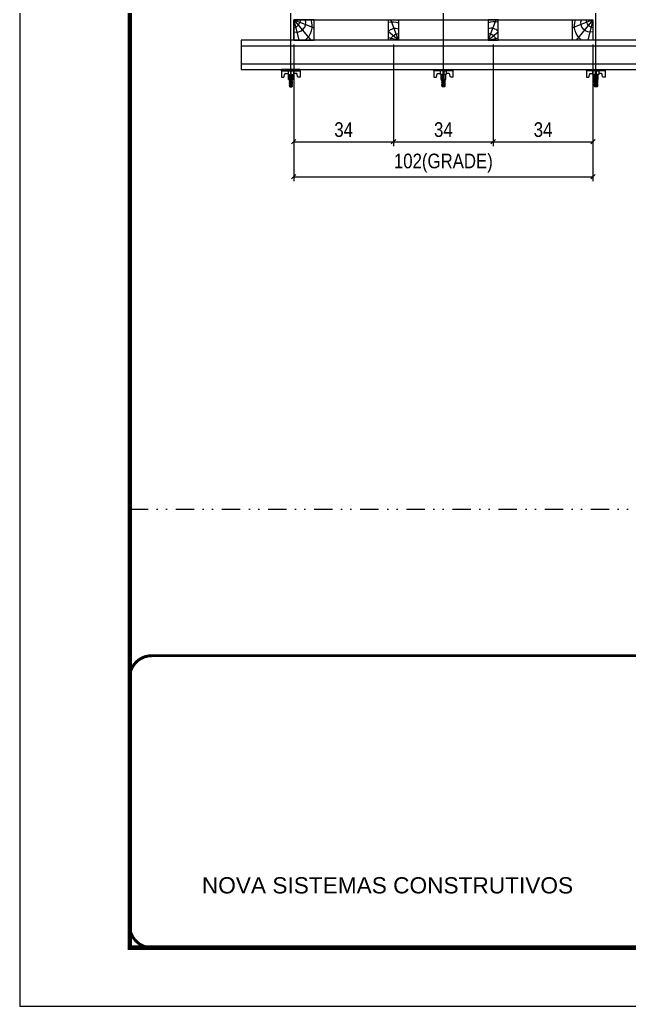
# Model space of a CAD drawing. Extents: x 14400 to 20667, y -21631 to 6985.
# Drawn here: x 14413 to 14829, y -957 to -283 of the extents above; entities that cross this region are included whole.
import ezdxf

# ---------------------------------------------------------------- set-up
doc = ezdxf.new("R2010")
doc.units = 0
for name, pattern in [('CONTINUO', [0]), ('DASHED', [0.75, 0.5, -0.25]), ('DIVIDE2', [0.625, 0.25, -0.125, 0, -0.125, 0, -0.125])]:
    doc.linetypes.add(name, pattern=pattern)
for name, color, linetype in [('COTA', 241, 'Continuous'), ('MEIO_PONT', 93, 'Continuous'), ('Nível', 160, 'Continuous')]:
    doc.layers.add(name, color=color, linetype=linetype)
for name, color, linetype, lineweight in [('Folhas', 255, 'Continuous', 9), ('Hachura', 251, 'Continuous', 9), ('Madeira', 126, 'Continuous', 18), ('Perfil Metálico', 224, 'Continuous', 18), ('SARRAFO DE PRESSAO', 251, 'DASHED', 9)]:
    doc.layers.add(name, color=color, linetype=linetype, lineweight=lineweight)
doc.styles.add('ARIAL', font='arial.ttf')
doc.styles.add('COTA TECNICA 2X', font='techl___.ttf', dxfattribs={"height": 10})
doc.dimstyles.new('SECAO PILAR', dxfattribs={"dimtxt": 10, "dimasz": 3, "dimexe": 3, "dimexo": 3, "dimgap": 3, "dimtad": 1, "dimdec": 1, "dimlfac": 0.5, "dimzin": 12, "dimdsep": 46, "dimtxsty": 'COTA TECNICA 2X', "dimblk1": 'OBLIQUE', "dimblk2": 'OBLIQUE', "dimsah": 1, "dimcen": 0.9, "dimclrd": 256, "dimclre": 256, "dimclrt": 256, "dimadec": 1, "dimazin": 3, "dimtfac": 1, "dimtdec": 1, "dimtmove": 0, "dimatfit": 3, "dimfxl": 1, "dimtolj": 1, "dimtzin": 12, "dimarcsym": 0})

# ---------------------------------------------------------------- blocks, each defined once
blk = doc.blocks.new('9999999999')
at = {"color": 30, "linetype": 'CONTINUO', "const_width": 2}
blk.add_lwpolyline([(99583.98, 34230.21), (99583.98, 34414.45, 0.414214), (99568.98, 34429.45), (98228.98, 34429.45, 0.414214), (98213.98, 34414.45), (98213.98, 34245.21, 0.414214), (98228.98, 34230.21), (99583.98, 34230.21)], format="xyb", dxfattribs=at)
at = {"layer": 'Folhas'}
blk.add_lwpolyline([(98138.98, 34190.21), (99623.98, 34190.21), (99623.98, 35240.21), (98138.98, 35240.21)], close=True, dxfattribs=at)
at = {"layer": 'Folhas', "color": 30, "const_width": 3}
blk.add_lwpolyline([(98213.98, 34230.21), (99583.98, 34230.21), (99583.98, 35200.21), (98213.98, 35200.21)], close=True, dxfattribs=at)
at = {"color": 7, "linetype": 'Continuous', "ltscale": 5, "style": 'ARIAL'}
blk.add_text('NOVA SISTEMAS CONSTRUTIVOS', height=11.0592, dxfattribs=at).set_placement((98263.19, 34267.21))
blk = doc.blocks.new('_Oblique')
at = {"color": 0, "linetype": 'ByBlock', "lineweight": -2}
blk.add_line((-0.5, -0.5), (0.5, 0.5), dxfattribs=at)
blk = doc.blocks.new('*D1216')
at = {"layer": 'COTA', "lineweight": -2, "transparency": 16777216}
for p, q in [((14600.39, -300.48), (14600.39, -393.6)), ((14804.39, -300.48), (14804.39, -393.6)), ((14600.39, -390.6), (14804.39, -390.6))]:
    blk.add_line(p, q, dxfattribs=at)
at = {"layer": 'Defpoints', "color": 0, "transparency": 16777216}
for p in [(14600.39, -297.48), (14804.39, -297.48), (14804.39, -390.6)]:
    blk.add_point(p, dxfattribs=at)
at = {"layer": 'COTA', "lineweight": -2, "transparency": 16777216, "xscale": 3, "yscale": 3, "zscale": 3, "rotation": 180}
blk.add_blockref('_Oblique', (14600.39, -390.6), dxfattribs=at)
at = {"layer": 'COTA', "lineweight": -2, "transparency": 16777216, "xscale": 3, "yscale": 3, "zscale": 3}
blk.add_blockref('_Oblique', (14804.39, -390.6), dxfattribs=at)
at = {"layer": 'COTA', "transparency": 16777216, "insert": (14702.39, -381.38), "char_height": 10, "attachment_point": 5, "style": 'COTA TECNICA 2X'}
blk.add_mtext('\\A1;102(GRADE)', dxfattribs=at)
blk = doc.blocks.new('*D1217')
at = {"layer": 'COTA', "lineweight": -2, "transparency": 16777216}
for p, q in [((14736.39, -300.48), (14736.39, -369.76)), ((14804.39, -300.48), (14804.39, -369.76)), ((14736.39, -366.76), (14804.39, -366.76))]:
    blk.add_line(p, q, dxfattribs=at)
at = {"layer": 'Defpoints', "color": 0, "transparency": 16777216}
for p in [(14736.39, -297.48), (14804.39, -297.48), (14804.39, -366.76)]:
    blk.add_point(p, dxfattribs=at)
at = {"layer": 'COTA', "lineweight": -2, "transparency": 16777216, "xscale": 3, "yscale": 3, "zscale": 3, "rotation": 180}
blk.add_blockref('_Oblique', (14736.39, -366.76), dxfattribs=at)
at = {"layer": 'COTA', "lineweight": -2, "transparency": 16777216, "xscale": 3, "yscale": 3, "zscale": 3}
blk.add_blockref('_Oblique', (14804.39, -366.76), dxfattribs=at)
at = {"layer": 'COTA', "transparency": 16777216, "insert": (14770.39, -358.54), "char_height": 10, "attachment_point": 5, "style": 'COTA TECNICA 2X'}
blk.add_mtext('\\A1;34', dxfattribs=at)
blk = doc.blocks.new('*D1218')
at = {"layer": 'COTA', "lineweight": -2, "transparency": 16777216}
for p, q in [((14600.39, -300.48), (14600.39, -369.76)), ((14668.39, -300.48), (14668.39, -369.76)), ((14600.39, -366.76), (14668.39, -366.76))]:
    blk.add_line(p, q, dxfattribs=at)
at = {"layer": 'Defpoints', "color": 0, "transparency": 16777216}
for p in [(14600.39, -297.48), (14668.39, -297.48), (14668.39, -366.76)]:
    blk.add_point(p, dxfattribs=at)
at = {"layer": 'COTA', "lineweight": -2, "transparency": 16777216, "xscale": 3, "yscale": 3, "zscale": 3, "rotation": 180}
blk.add_blockref('_Oblique', (14600.39, -366.76), dxfattribs=at)
at = {"layer": 'COTA', "lineweight": -2, "transparency": 16777216, "xscale": 3, "yscale": 3, "zscale": 3}
blk.add_blockref('_Oblique', (14668.39, -366.76), dxfattribs=at)
at = {"layer": 'COTA', "transparency": 16777216, "insert": (14634.39, -358.54), "char_height": 10, "attachment_point": 5, "style": 'COTA TECNICA 2X'}
blk.add_mtext('\\A1;34', dxfattribs=at)
blk = doc.blocks.new('*D1219')
at = {"layer": 'COTA', "lineweight": -2, "transparency": 16777216}
for p, q in [((14668.39, -300.48), (14668.39, -369.76)), ((14736.39, -300.48), (14736.39, -369.76)), ((14668.39, -366.76), (14736.39, -366.76))]:
    blk.add_line(p, q, dxfattribs=at)
at = {"layer": 'Defpoints', "color": 0, "transparency": 16777216}
for p in [(14668.39, -297.48), (14736.39, -297.48), (14736.39, -366.76)]:
    blk.add_point(p, dxfattribs=at)
at = {"layer": 'COTA', "lineweight": -2, "transparency": 16777216, "xscale": 3, "yscale": 3, "zscale": 3, "rotation": 180}
blk.add_blockref('_Oblique', (14668.39, -366.76), dxfattribs=at)
at = {"layer": 'COTA', "lineweight": -2, "transparency": 16777216, "xscale": 3, "yscale": 3, "zscale": 3}
blk.add_blockref('_Oblique', (14736.39, -366.76), dxfattribs=at)
at = {"layer": 'COTA', "transparency": 16777216, "insert": (14702.39, -358.54), "char_height": 10, "attachment_point": 5, "style": 'COTA TECNICA 2X'}
blk.add_mtext('\\A1;34', dxfattribs=at)
blk = doc.blocks.new('C')
at = {"layer": 'Hachura', "color": 0}
for p, q in [((0, 3.22), (0, -3.22)), ((0.45, 3.22), (0, 3.22)), ((0.46, 3.16), (0, 3.16)), ((0.46, 3.05), (0, 3.05)), ((0.46, 2.88), (0, 2.88)), ((0, 2.75), (0, -1.16)), ((0.46, 2.65), (0, 2.65)), ((0.46, 2.23), (0, 2.23)), ((0.46, 1.51), (0, 1.51)), ((0.39, 0.49), (0.17, 0.49)), ((0.45, -3.23), (0.45, 3.22)), ((0.45, 3.22), (2.58, 3.22)), ((1.74, 0.97), (0.45, 0.97)), ((1.45, 0.1), (0.45, 0.1)), ((1.35, 1.94), (1.35, 0.96)), ((2.58, 2.39), (1.47, 2.09)), ((1.74, -0.97), (1.74, 0.97)), ((1.74, 0.97), (1.74, 0.84)), ((1.74, 0.97), (1.74, 0.84)), ((1.74, 0.84), (3.35, 0.84)), ((3.35, 0.45), (1.74, 0.45)), ((2.58, 3.22), (2.58, 2.39)), ((3.32, 0.84), (3.32, -0.84)), ((3.35, 0.84), (3.35, -0.84)), ((3.68, 0.45), (3.35, 0.45)), ((3.84, -0.52), (3.35, 0.45)), ((3.35, 0.06), (3.67, -0.57)), ((3.68, 0.45), (4.16, -0.52)), ((3.72, 0.5), (4.25, -0.57)), ((4.37, -0.55), (3.83, 0.53)), ((4.15, 0.45), (3.93, 0.45)), ((4.42, -0.52), (3.93, 0.45)), ((4.15, 0.45), (4.26, 0.45)), ((4.26, 0.45), (4.74, -0.52)), ((4.3, 0.5), (4.83, -0.57)), ((4.95, -0.55), (4.41, 0.53)), ((4.51, 0.45), (4.84, 0.45)), ((5, -0.52), (4.51, 0.45)), ((4.84, 0.45), (5.32, -0.52)), ((4.88, 0.5), (5.41, -0.57)), ((5.53, -0.55), (4.99, 0.53)), ((5.58, -0.52), (5.09, 0.45)), ((5.42, 0.45), (5.09, 0.45)), ((5.58, -0.52), (5.09, 0.45)), ((5.42, 0.45), (5.74, -0.19)), ((5.46, 0.5), (5.74, -0.07)), ((5.74, 0.19), (5.57, 0.53)), ((5.74, 0.32), (5.68, 0.45)), ((5.68, 0.45), (5.74, 0.45)), ((5.74, 0.45), (5.9, 0.29)), ((5.74, 0.45), (5.74, -0.52)), ((5.9, -0.36), (5.9, 0.29)), ((0.45, 0), (0, 0)), ((0.46, -1.52), (0, -1.52)), ((0.46, -2.23), (0, -2.23)), ((0.46, -2.65), (0, -2.65)), ((0.46, -2.88), (0, -2.88)), ((0.46, -3.05), (0, -3.05)), ((0.46, -3.16), (0, -3.16)), ((0, -3.22), (2.57, -3.22)), ((0.08, -0.48), (0.29, -0.48)), ((0.29, -0.48), (0.4, -0.48)), ((0.45, 0), (0.45, -0.97)), ((0.45, -0.16), (1.45, -0.16)), ((0.45, -0.65), (0.45, -0.32)), ((0.45, -3.23), (0.45, -0.65)), ((0.45, -0.97), (1.74, -0.97)), ((1.35, -1.94), (1.35, -0.97)), ((2.58, -2.39), (1.47, -2.1)), ((3.35, -0.32), (1.74, -0.32)), ((3.35, -0.84), (1.74, -0.84)), ((2.58, -3.23), (2.58, -2.39)), ((3.35, -0.07), (3.58, -0.52)), ((3.35, -0.52), (3.58, -0.52)), ((3.84, -0.52), (4.16, -0.52)), ((4.42, -0.52), (4.74, -0.52)), ((4.63, -0.52), (4.74, -0.52)), ((5, -0.52), (5.32, -0.52)), ((5.58, -0.52), (5.74, -0.52)), ((5.74, -0.52), (5.9, -0.36)), ((5.74, -0.52), (5.74, -0.52))]:
    blk.add_line(p, q, dxfattribs=at)
for centre, radius, start, end in [((1.52, 1.94), 0.161, 104.7436, 180), ((1.44, -0.03), 0.129, 272.695, 87.305), ((3.81, 0.39), 0.143, 25.5688, 154.4312), ((4.39, 0.39), 0.143, 25.5688, 154.4312), ((4.97, 0.39), 0.143, 25.5688, 154.4312), ((5.55, 0.39), 0.143, 25.5688, 154.4312), ((0.17, -0.37), 0.174, 221.744, 317.8592), ((1.52, -1.94), 0.161, 180, 255.2564), ((3.71, -0.4), 0.174, 222.1408, 318.256), ((4.29, -0.4), 0.174, 222.1408, 318.256), ((4.87, -0.4), 0.174, 222.1408, 318.256), ((5.45, -0.4), 0.174, 222.1408, 318.256), ((5.61, -0.4), 0.174, 317.8592, 318.256)]:
    blk.add_arc(centre, radius, start, end, dxfattribs=at)
blk = doc.blocks.new('PONTALETE')
at = {"layer": 'Madeira'}
for q in [(2.71, 7), (7, 5.76), (7, 1.74)]:
    blk.add_line((0, 0), q, dxfattribs=at)
blk.add_lwpolyline([(0, 0), (7, 0), (7, 7), (0, 7)], close=True, dxfattribs=at)
for centre, radius, start, end in [((2.04, 0.06), 6.23, 37.2818, 109.0913), ((1.09, 0.9), 3.19, 343.603, 109.9847), ((-0.21, -0.78), 3.09, 14.6322, 86.0383)]:
    blk.add_arc(centre, radius, start, end, dxfattribs=at)
blk = doc.blocks.new('MEIO PONTALETE')
at = {"layer": 'Madeira'}
for q in [(2.71, 7), (3.5, 2.88), (3.5, 0.87)]:
    blk.add_line((0, 0), q, dxfattribs=at)
blk.add_lwpolyline([(0, 0), (3.5, 0), (3.5, 7), (0, 7)], close=True, dxfattribs=at)
for centre, radius, start, end in [((2.04, 0.06), 6.23, 76.4499, 109.0913), ((1.09, 0.9), 3.19, 40.9063, 109.9847), ((-0.21, -0.78), 3.09, 14.6322, 86.0383)]:
    blk.add_arc(centre, radius, start, end, dxfattribs=at)

msp = doc.modelspace()

# ---------------------------------------------------------------- linework, layer by layer
at = {"layer": 'Hachura'}
for p, q in [((14598.39, -328.28), (14598.39, -184.48)), ((14702.39, -328.28), (14702.4, -184.48)), ((14806.4, -328.28), (14806.4, -184.48))]:
    msp.add_line(p, q, dxfattribs=at)
at = {"layer": 'Madeira'}
msp.add_lwpolyline([(14804.39, -283.48), (14804.39, -297.48), (14600.39, -297.48), (14600.39, -283.48)], close=True, dxfattribs=at)
at = {"layer": 'Nível', "color": 4, "linetype": 'DIVIDE2', "ltscale": 50}
msp.add_line((14488.47, -617.44), (15858.47, -617.44), dxfattribs=at)
at = {"layer": 'Perfil Metálico'}
for points in [[(14840.39, -317.48), (14840.39, -297.48), (14564.39, -297.48), (14564.39, -317.48)], [(14564.39, -301.48), (14564.39, -313.48), (14840.39, -313.48), (14840.39, -301.48)]]:
    msp.add_lwpolyline(points, close=True, dxfattribs=at)

# ---------------------------------------------------------------- block references
at = {"layer": 'Hachura', "linetype": 'Continuous', "yscale": 2, "zscale": 2}
for p, xscale, rotation in [((14598.39, -317.48), 2, 269.9999999999999), ((14702.39, -317.48), -2, 90), ((14806.39, -317.48), -2, 90)]:
    msp.add_blockref('C', p, dxfattribs=dict(at, xscale=xscale, rotation=rotation))
at = {"layer": 'MEIO_PONT', "yscale": 2, "zscale": 2}
for p, xscale, rotation in [((14600.39, -283.48), 2, 269.9999999999999), ((14804.39, -283.48), -2, 90)]:
    msp.add_blockref('PONTALETE', p, dxfattribs=dict(at, xscale=xscale, rotation=rotation))
at = {"layer": 'MEIO_PONT', "yscale": 1.999999997962732, "zscale": 1.999999997962732}
for p, xscale in [((14671.89, -297.48), -1.999999997962732), ((14732.89, -297.48), 1.999999997962732)]:
    msp.add_blockref('MEIO PONTALETE', p, dxfattribs=dict(at, xscale=xscale))
at = {"layer": 'SARRAFO DE PRESSAO', "color": 6, "linetype": 'ByBlock'}
msp.add_blockref('9999999999', (-83725.51, -35146.93), dxfattribs=at)

# ---------------------------------------------------------------- dimensions: what is measured, and where the dimension line sits
at = {"layer": 'COTA'}
dim = msp.add_linear_dim(base=(14804.39, -390.6), p1=(14600.39, -297.48), p2=(14804.39, -297.48), text='<>(GRADE)', dimstyle='SECAO PILAR', dxfattribs=at)
dim.commit()
dim.dimension.update_dxf_attribs({"geometry": '*D1216', "text_midpoint": (14702.39, -381.38)})
for base, p1, p2, picture, middle in [((14668.39, -366.76), (14600.39, -297.48), (14668.39, -297.48), '*D1218', (14634.39, -358.54)), ((14736.39, -366.76), (14668.39, -297.48), (14736.39, -297.48), '*D1219', (14702.39, -358.54)), ((14804.39, -366.76), (14736.39, -297.48), (14804.39, -297.48), '*D1217', (14770.39, -358.54))]:
    dim = msp.add_linear_dim(base=base, p1=p1, p2=p2, dimstyle='SECAO PILAR', dxfattribs=at)
    dim.commit()
    dim.dimension.update_dxf_attribs({"geometry": picture, "text_midpoint": middle})

doc.saveas('drawing.dxf')
